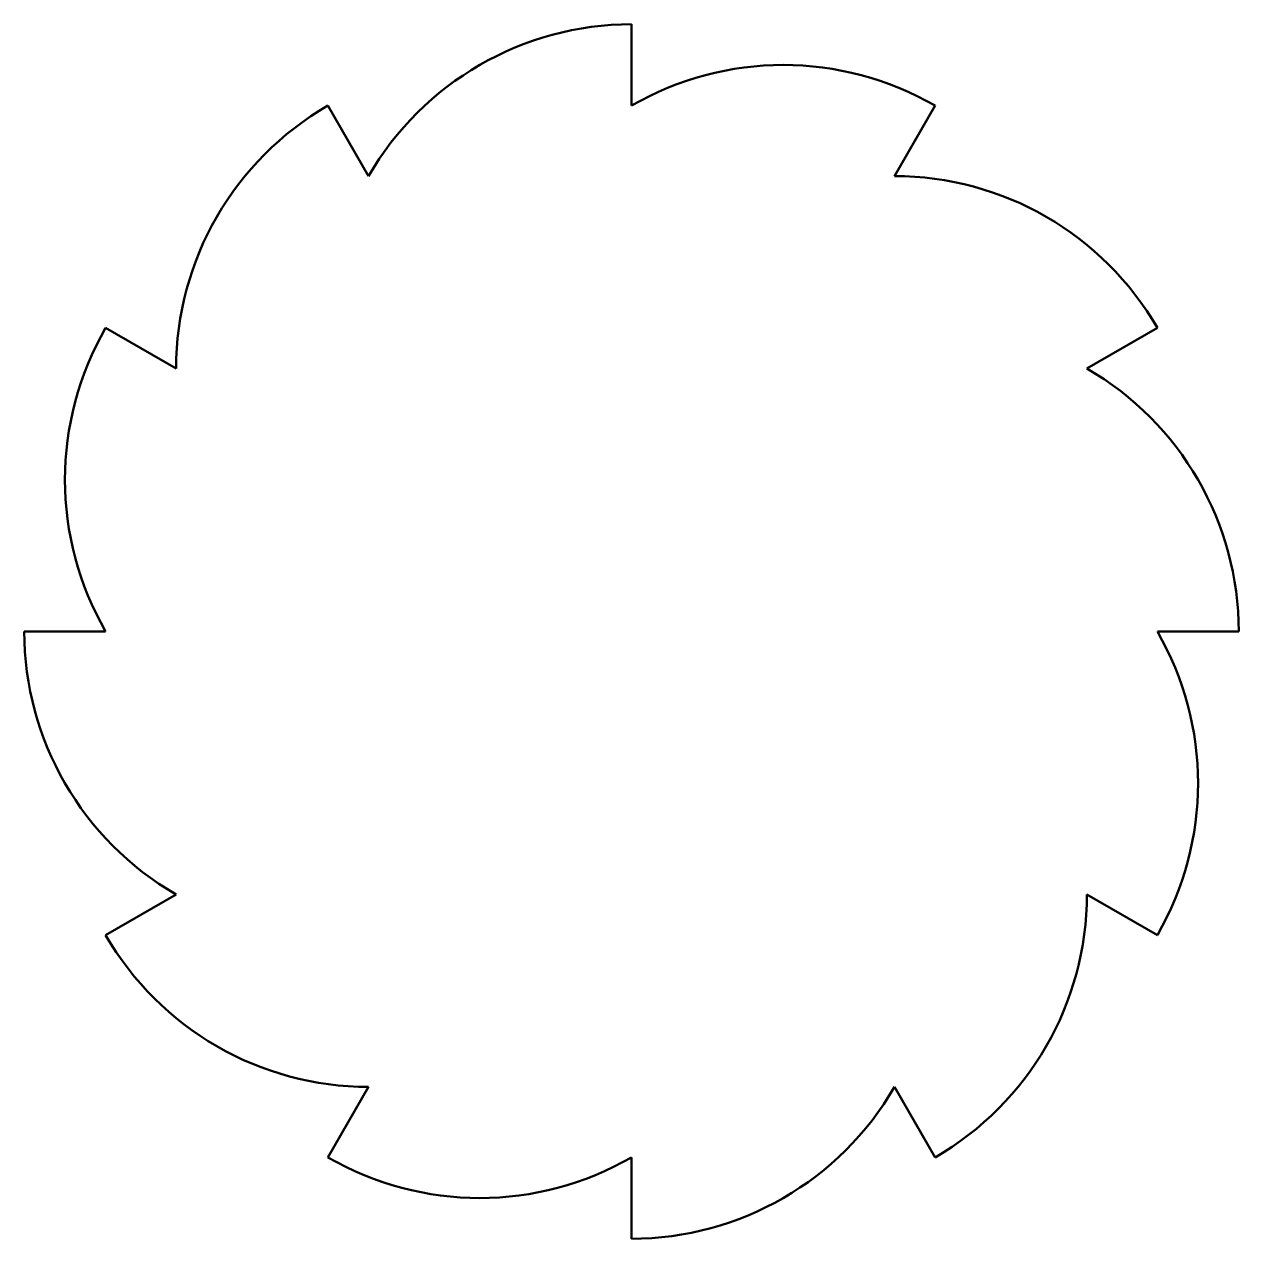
# Model space of a CAD drawing. Header units: millimetres. Extents: x 0 to 330, y 0 to 330.
import ezdxf

# ---------------------------------------------------------------- set-up
doc = ezdxf.new("R2010")
doc.units = ezdxf.units.MM
doc.layers.add('1', color=7, linetype='Continuous', lineweight=50)

msp = doc.modelspace()

# ---------------------------------------------------------------- linework, layer by layer
at = {"layer": '1'}
for p, q in [((165, 330), (165, 307.89)), ((165, 330), (165, 307.89)), ((82.5, 307.89), (93.55, 288.75)), ((82.5, 307.89), (93.55, 288.75)), ((247.5, 307.89), (236.45, 288.75)), ((247.5, 307.89), (236.45, 288.75)), ((22.11, 247.5), (41.25, 236.45)), ((22.11, 247.5), (41.25, 236.45)), ((307.89, 247.5), (288.75, 236.45)), ((307.89, 247.5), (288.75, 236.45)), ((0, 165), (22.11, 165)), ((0, 165), (22.11, 165)), ((330, 165), (307.89, 165)), ((330, 165), (307.89, 165)), ((22.11, 82.5), (41.25, 93.55)), ((22.11, 82.5), (41.25, 93.55)), ((288.75, 93.55), (307.89, 82.5)), ((82.5, 22.11), (93.55, 41.25)), ((247.5, 22.11), (236.45, 41.25)), ((247.5, 22.11), (236.45, 41.25)), ((165, 0), (165, 22.11)), ((165, 0), (165, 22.11))]:
    msp.add_line(p, q, dxfattribs=at)
for centre, start, end in [((165, 247.5), 90, 150), ((206.25, 236.45), 60, 120), ((123.75, 236.45), 120, 180), ((236.45, 206.25), 30, 90), ((93.55, 206.25), 150, 210), ((247.5, 165), 0, 60), ((82.5, 165), 180, 240), ((236.45, 123.75), 330, 30), ((206.25, 93.55), 300, 0), ((93.55, 123.75), 210, 270), ((165, 82.5), 270, 330), ((123.75, 93.55), 240, 300)]:
    msp.add_arc(centre, 82.5, start, end, dxfattribs=at)

doc.saveas('drawing.dxf')
